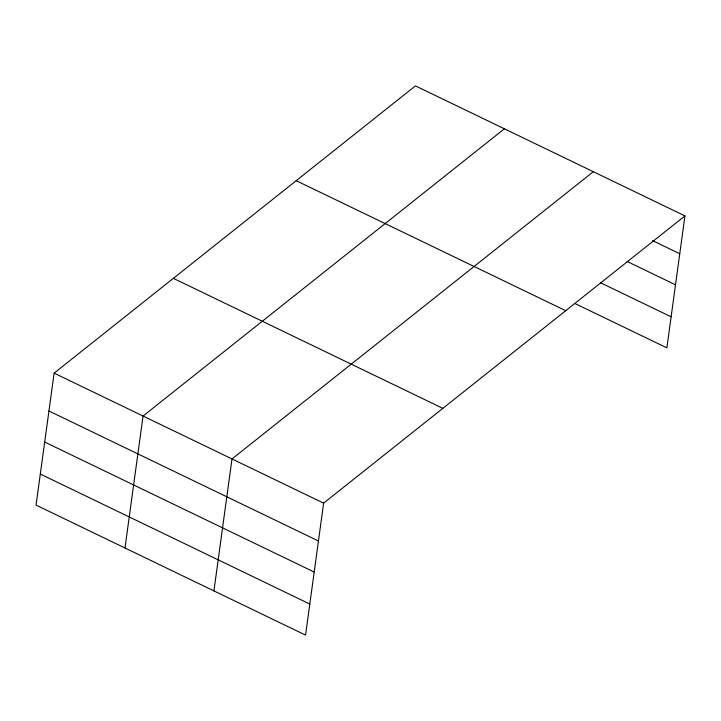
<?xml version="1.0" encoding="UTF-8"?>
<svg xmlns="http://www.w3.org/2000/svg" width="721" height="721" viewBox="0 0 721 721"><rect width="100%" height="100%" fill="white"/><g stroke="black" fill="none" stroke-linecap="round" stroke-linejoin="round"><path stroke-width="1.08" d="M54.129 373.136L36.05 505.097L305.56 635.111L323.63 503.141L684.95 215.903L415.44 85.889L54.129 373.136L323.63 503.141M124.985 548.005L143.064 416.035L504.385 128.798M213.921 590.905L232 458.944L593.32 171.697M684.95 215.903L666.871 347.864L575.241 303.667M652.577 240.634L679.768 253.756M627.18 261.498L675.514 284.813M600.638 282.803L671.125 316.807M296.205 180.683L565.715 310.688M173.364 278.342L442.865 408.356M48.938 410.988L318.448 540.993M44.684 442.045L314.194 572.05M40.304 474.039L309.814 604.054"/></g></svg>
